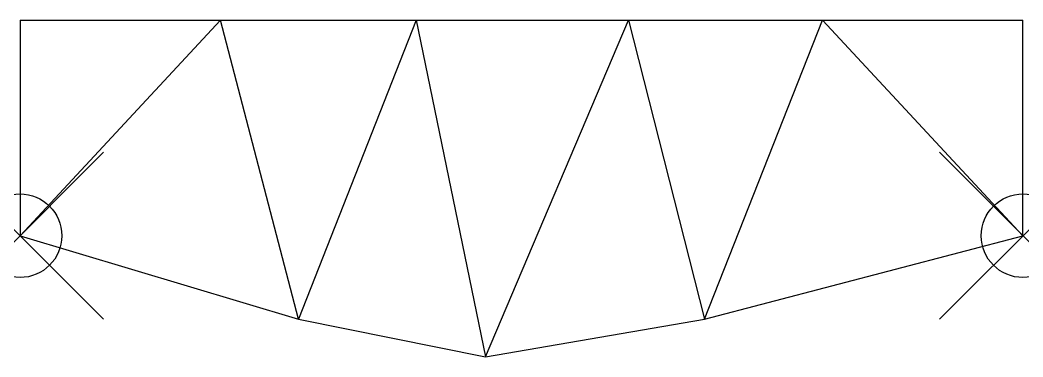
# Model space of a CAD drawing. Header units: inches. Extents: x 0 to 12, y -4 to 0.
import ezdxf

# ---------------------------------------------------------------- set-up
doc = ezdxf.new("R2010")
doc.units = ezdxf.units.IN
doc.header["$MEASUREMENT"] = 0
doc.header["$PDMODE"] = 35

msp = doc.modelspace()

# ---------------------------------------------------------------- linework, layer by layer
at = {"linetype": 'Continuous'}
for p, q in [((0, 0), (0, -2.58)), ((0, 0), (2.4, 0)), ((0, -2.58), (2.4, 0)), ((3.33, -3.58), (2.4, 0)), ((2.4, 0), (4.74, 0)), ((4.74, 0), (3.33, -3.58)), ((4.74, 0), (7.28, 0)), ((4.74, 0), (5.57, -4.03)), ((5.57, -4.03), (7.28, 0)), ((7.28, 0), (9.6, 0)), ((7.28, 0), (8.19, -3.58)), ((8.19, -3.58), (9.6, 0)), ((9.6, 0), (12, 0)), ((9.6, 0), (12, -2.58)), ((12, -2.58), (12, 0)), ((0, -2.58), (3.33, -3.58)), ((8.19, -3.58), (12, -2.58)), ((3.33, -3.58), (5.57, -4.03)), ((5.57, -4.03), (8.19, -3.58))]:
    msp.add_line(p, q, dxfattribs=at)
for p in [(0, -2.58), (12, -2.58)]:
    msp.add_point(p, dxfattribs=at)

doc.saveas('drawing.dxf')
